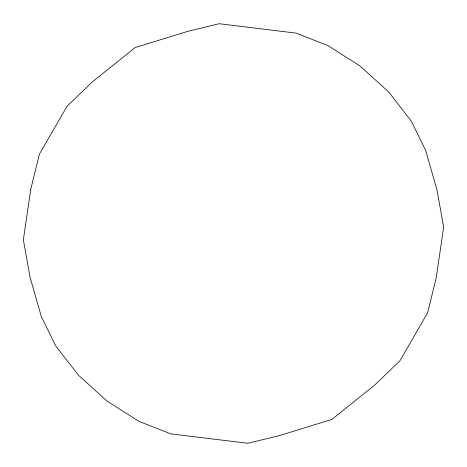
<?xml version="1.0" encoding="UTF-8"?>
<svg xmlns="http://www.w3.org/2000/svg" width="467" height="467" viewBox="0 0 467 467"><rect width="100%" height="100%" fill="white"/><g stroke="black" fill="none" stroke-linecap="round" stroke-linejoin="round"><path stroke-width="0.7" d="M30.758 189.304L23.35 239.804L29.946 276.762L41.306 316.544L55.731 345.965L78.368 375.083L107.001 401.036L138.839 421.292L170.753 433.866L247.854 443.282L279.517 435.565L331.897 419.43L374.651 385.094L399.968 360.711L427.661 312.732L436.242 277.696L443.65 227.195L437.054 190.238L425.694 150.456L411.269 121.035L388.632 91.917L359.999 65.964L328.161 45.708L296.247 33.134L219.146 23.718L187.483 31.435L135.103 47.57L92.349 81.906L67.032 106.289L39.339 154.268L30.758 189.304"/></g></svg>
